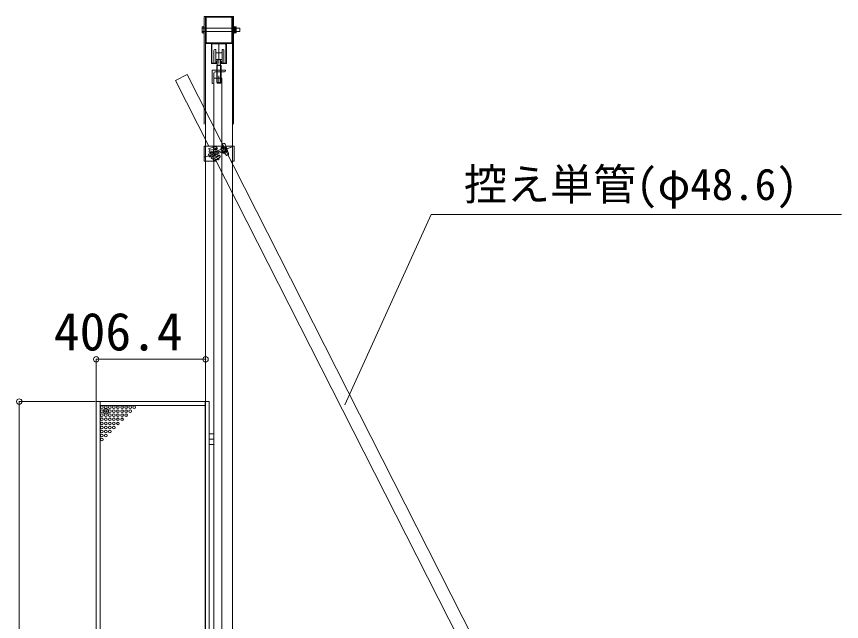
# Model space of a CAD drawing. Units: millimetres, scale not verified. Extents: x -9305 to 9305, y -6415 to 6415.
# Drawn here: x 807 to 3873, y -1422 to 828 of the extents above; entities that cross this region are included whole.
import ezdxf
from ezdxf.enums import TextEntityAlignment as Align

# ---------------------------------------------------------------- set-up
doc = ezdxf.new("R2010")
doc.units = ezdxf.units.MM
doc.header["$LTSCALE"] = 40
doc.header["$PDMODE"] = 32
doc.header["$PDSIZE"] = 20
doc.linetypes.add('CHAIN2', pattern=[12, 9, -1, 1, -1])
for name, color, linetype, lineweight in [('0-0_0', 7, 'Continuous', 9), ('0-3_CYG-36', 7, 'Continuous', 9), ('0-A_TEXT', 7, 'Continuous', 9), ('0-B_ﾒッｼュﾊﾟﾈﾙ用ﾌﾞﾛッｸ', 7, 'Continuous', 9), ('0-E_寸法', 7, 'Continuous', 9)]:
    doc.layers.add(name, color=color, linetype=linetype, lineweight=lineweight)
doc.styles.add('ＭＳ ゴシック', font='')
doc.styles.get('ＭＳ ゴシック').set_extended_font_data('MS Gothic')

msp = doc.modelspace()

# ---------------------------------------------------------------- linework, layer by layer
at = {"layer": '0-0_0'}
for p, q in [((1621.66, 784.01), (1621.66, 767.01)), ((1531.08, 655.03), (1531.08, 726.03)), ((1533.08, 728.03), (1585.08, 728.03)), ((1533.08, 655.03), (1533.08, 726.03)), ((1533.08, 726.03), (1585.08, 726.03)), ((1559.08, 730.03), (1559.08, 718.86)), ((1585.08, 655.03), (1585.08, 726.03)), ((1587.08, 655.03), (1587.08, 726.03)), ((1540.58, 702.03), (1540.58, 658.03)), ((1547.38, 705.03), (1543.58, 705.03)), ((1547.58, 655.03), (1547.58, 705.03)), ((1547.58, 693.03), (1570.58, 693.03)), ((1577.58, 658.03), (1577.58, 702.03)), ((1549.08, 655.03), (1533.08, 655.03)), ((1533.08, 653.03), (1549.08, 653.03)), ((1547.58, 668.03), (1570.58, 668.03)), ((1549.08, 661.03), (1551.08, 661.03)), ((1549.08, 655.03), (1549.08, 661.03)), ((1551.08, 661.03), (1551.08, 655.03)), ((1551.08, 645.23), (1552.88, 647.03)), ((1551.08, 645.23), (1567.08, 645.23)), ((1551.08, 645.23), (1551.08, 582.03)), ((1552.83, 647.03), (1552.83, 668.03)), ((1552.88, 647.03), (1565.28, 647.03)), ((1553.08, 580.03), (1553.08, 647.03)), ((1565.08, 580.03), (1565.08, 647.03)), ((1565.28, 647.03), (1567.08, 645.23)), ((1565.33, 647.03), (1565.33, 668.03)), ((1567.08, 661.03), (1567.08, 655.03)), ((1569.08, 661.03), (1567.08, 661.03)), ((1569.08, 655.03), (1569.08, 661.03)), ((1569.08, 655.03), (1585.08, 655.03)), ((1585.08, 653.03), (1569.08, 653.03)), ((1584.08, 628.53), (1534.08, 628.53)), ((1551.08, 582.03), (1553.08, 580.03)), ((1551.08, 582.03), (1567.08, 582.03)), ((1553.08, 580.03), (1565.08, 580.03)), ((1567.08, 582.03), (1565.08, 580.03)), ((1098.87, -603.92), (815.7, -603.92)), ((816.7, -3606.92), (816.7, -603.92)), ((816.7, -607.92), (816.7, -3602.92)), ((1102.87, -3606.92), (1102.87, -603.92)), ((1117.87, -3606.92), (1117.87, -603.92)), ((1507.87, -3606.92), (1507.87, -603.92)), ((1522.87, -603.92), (1522.87, -3606.92)), ((1540.08, -743.92), (1523.08, -743.92))]:
    msp.add_line(p, q, dxfattribs=at)
at = {"layer": '0-0_0', "linetype": 'CHAIN2'}
for p, q in [((1559.08, 653.03), (1559.08, 728.03)), ((1559.08, 582.03), (1559.08, 607.03))]:
    msp.add_line(p, q, dxfattribs=at)
at = {"layer": '0-0_0'}
for points in [[(1574.58, 705.03), (1570.58, 705.03), (1570.58, 655.03)], [(1567.08, 645.23), (1567.08, 582.03), (1567.08, 590.43)], [(1523.08, -723.92), (1540.08, -723.92), (1540.08, -743.92)], [(1522.87, -763.82), (1540.08, -763.82), (1540.08, -743.92)]]:
    msp.add_lwpolyline(points, dxfattribs=at)
for centre, radius, start, end in [((1533.08, 726.03), 2, 90, 180), ((1585.08, 726.03), 2, 0, 90), ((1543.58, 702.03), 3, 90, 180), ((1574.58, 702.03), 3, 0, 90), ((1533.08, 655.03), 2, 180, 270), ((1543.58, 658.03), 3, 180, 270), ((1549.08, 655.03), 2, 270, 0), ((1569.08, 655.03), 2, 180, 270), ((1574.58, 658.03), 3, 270, 0), ((1585.08, 655.03), 2, 270, 0)]:
    msp.add_arc(centre, radius, start, end, dxfattribs=at)
msp.add_point((816.7, -603.92), dxfattribs=at)
at = {"layer": '0-3_CYG-36'}
for p, q in [((1607.08, 828.03), (1511.08, 828.03)), ((1607.08, 828.01), (1511.08, 828.01)), ((1607.08, 828.03), (1612.9, 828.01)), ((1509.08, 826.03), (1509.08, 730.03)), ((1509.08, 826.01), (1509.08, 730.01)), ((1609.08, 730.03), (1609.08, 826.03)), ((1609.08, 730.01), (1609.08, 826.01)), ((1609.16, -3572.46), (1609.16, 827.54)), ((1613.66, 827.54), (1613.66, 427.54)), ((1503.4, 789.01), (1496.4, 789.01)), ((1496.4, 784.01), (1636.9, 784.01)), ((1496.4, 772.01), (1636.9, 772.01)), ((1614.66, 789.01), (1623.66, 789.01)), ((1623.66, 767.01), (1614.66, 767.01)), ((1616.66, 789.01), (1616.66, 767.01)), ((1619.66, 767.01), (1619.66, 789.01)), ((1621.66, 784.01), (1621.66, 789.01)), ((1623.66, 789.01), (1623.66, 767.01)), ((1636.9, 784.01), (1636.9, 772.01)), ((1614.16, 763.01), (1613.16, 763.01)), ((1511.08, 728.03), (1607.08, 728.03)), ((1511.08, 728.01), (1607.08, 728.01)), ((1397.65, 589.7), (1440.5, 612.66)), ((1521.4, 345.78), (1397.65, 589.7)), ((3605.82, -3655.42), (1440.5, 612.66)), ((1504.24, 289.78), (1504.24, 345.78)), ((1504.24, 345.78), (1570.93, 345.78)), ((1539.24, 338.85), (1536.75, 345.52)), ((1582.2, 339.02), (1539.34, 323)), ((1547.52, 335.69), (1550.92, 337.69)), ((1551.67, 340.42), (1551.78, 340.12)), ((1551.78, 340.12), (1552.26, 338.84)), ((1566.12, 338.34), (1581.4, 343.2)), ((1567.09, 335.3), (1566.12, 338.34)), ((1567.09, 335.3), (1582.36, 340.15)), ((1570.93, 354.02), (1575.62, 355.78)), ((1582.42, 319.01), (1572.22, 346.31)), ((1576.95, 342.21), (1577.09, 341.84)), ((1578.64, 337.69), (1578.21, 338.83)), ((1578.64, 337.7), (1578.21, 338.83)), ((1582.05, 352.84), (1594.66, 319.12)), ((1585.7, 329.65), (1582.2, 339.02)), ((1587.11, 330.18), (1583.6, 339.55)), ((1584.69, 345.78), (1616.24, 345.78)), ((1616.24, 345.78), (1616.24, 289.78)), ((1520.97, 316.13), (1520.54, 314.53)), ((1520.54, 314.53), (1523.09, 307.68)), ((1528.81, 319.06), (1520.97, 316.13)), ((1522.15, 336.59), (1524.46, 330.4)), ((1529.9, 318.4), (1522.22, 315.53)), ((1524.47, 306.76), (1523.09, 307.68)), ((1532.32, 309.69), (1524.47, 306.76)), ((1532.7, 310.9), (1525.02, 308.03)), ((1528.26, 324.18), (1527.72, 322.16)), ((1528.26, 324.18), (1535.12, 326.77)), ((1538.25, 322.59), (1532.55, 320.48)), ((1535.26, 305.45), (1533.51, 306.65)), ((1542.13, 308.03), (1535.25, 305.46)), ((1541.79, 313.27), (1536.05, 311.11)), ((1539.56, 324.14), (1539.22, 325.08)), ((1548.78, 327.6), (1539.56, 324.14)), ((1555.17, 327.84), (1539.83, 322.11)), ((1541.8, 332.32), (1547.52, 335.69)), ((1557.93, 320.34), (1542.58, 314.6)), ((1585.7, 329.65), (1542.78, 313.6)), ((1552.99, 316.36), (1543.76, 312.9)), ((1543.76, 312.9), (1544.12, 311.98)), ((1546.66, 333.27), (1548.78, 327.6)), ((1547.14, 331.98), (1550.54, 333.99)), ((1550.82, 308.2), (1557.35, 309.42)), ((1555.11, 310.68), (1552.99, 316.36)), ((1554.03, 328.49), (1555.13, 327.82)), ((1554.63, 311.96), (1558.51, 312.68)), ((1557.35, 309.42), (1561.23, 310.14)), ((1557.53, 319.12), (1557.93, 320.34)), ((1563.47, 308.87), (1562.99, 310.15)), ((1563.58, 308.57), (1563.47, 308.87)), ((1586.57, 328.91), (1571.85, 322.55)), ((1573.12, 319.61), (1571.85, 322.55)), ((1573.02, 335.59), (1572.49, 337.01)), ((1573.02, 335.59), (1572.49, 337.01)), ((1587.84, 325.97), (1573.12, 319.61)), ((1577.06, 324.8), (1576.52, 326.22)), ((1577.06, 324.8), (1576.52, 326.22)), ((1578.21, 321.7), (1578.18, 321.8)), ((1582.57, 327.18), (1582.14, 328.32)), ((1583.83, 323.8), (1583.69, 324.18)), ((1591.72, 312.69), (1587.04, 310.94)), ((1504.24, 289.78), (1549.81, 289.78)), ((1538.78, 292.1), (1536.47, 298.28)), ((3562.55, -3677.55), (1544.42, 300.4)), ((1550.19, 295.29), (1549.75, 296.45)), ((1556.18, 293.53), (1553.21, 301.49)), ((1604.31, 289.78), (1616.24, 289.78)), ((1610.32, 291.21), (1610.32, 289.78))]:
    msp.add_line(p, q, dxfattribs=at)
at = {"layer": '0-3_CYG-36', "linetype": 'CHAIN2'}
for p, q in [((1604.28, 341.94), (1506.91, 305.53)), ((1605.24, 342.32), (1544.14, 319.26))]:
    msp.add_line(p, q, dxfattribs=at)
at = {"layer": '0-3_CYG-36'}
for points in [[(1508.8, 828.01), (1508.8, 659.51), (1509.3, 504.01)], [(1504.66, 427.54), (1504.66, 827.54), (1509.16, 827.54)], [(1503.4, 767.01), (1496.4, 767.01), (1496.4, 789.01)], [(1613.66, 792.01), (1614.66, 792.01), (1614.66, 763.01)], [(1537.43, 341.5), (1542.83, 343.52), (1541.54, 344.1), (1534.05, 341.3), (1533.42, 340.53)], [(1553.54, 298.41), (1558.24, 300.17), (1559.2, 299.73), (1559.56, 298.79), (1559.12, 297.83), (1551.15, 294.85), (1550.19, 295.29)]]:
    msp.add_lwpolyline(points, dxfattribs=at)
for points in [[(1606.78, 825.73), (1511.38, 825.73), (1511.38, 730.33), (1606.78, 730.33)], [(1606.78, 825.71), (1511.38, 825.71), (1511.38, 730.31), (1606.78, 730.31)], [(1503.4, 764.01), (1504.4, 764.01), (1504.4, 792.01), (1503.4, 792.01)], [(1568.84, 341.05), (1569.2, 340.11), (1570.16, 339.67), (1578.12, 342.65), (1578.56, 343.61), (1578.21, 344.55), (1577.25, 344.99), (1569.28, 342.01)], [(1576.43, 320.77), (1576.34, 321), (1585.71, 324.5), (1585.8, 324.27), (1585.36, 323.3), (1577.39, 320.33)]]:
    msp.add_lwpolyline(points, close=True, dxfattribs=at)
for centre, radius, start, end in [((1511.08, 826.03), 2, 90, 180), ((1511.08, 826.01), 2, 90, 180), ((1607.08, 826.03), 2, 0, 90), ((1607.08, 826.01), 2, 0, 90), ((1511.08, 730.03), 2, 180, 270), ((1511.08, 730.01), 2, 180, 270), ((1607.08, 730.03), 2, 270, 0), ((1607.08, 730.01), 2, 270, 0), ((1554.33, 262.69), 80.6, 94.923, 113.534), ((1814.52, -570.79), 946.72, 106.112, 107.841), ((1547.92, 339.02), 4, 20.5, 101.089), ((1548.52, 337.44), 4, 300.483, 20.5), ((1549.91, 339.42), 2, 300.483, 20.5), ((1559.44, 348.98), 12.56, 302.157, 23.706), ((1577.37, 351.09), 5, 20.5, 110.5), ((1582.67, 339.2), 4.2, 20.5, 107.638), ((1582.67, 339.2), 1, 20.5, 107.638), ((1585.97, 343.02), 1, 110.5, 200.5), ((1527.64, 325.36), 5.57, 126.872, 199.888), ((1528.74, 326.28), 6.94, 203.878, 261.687), ((1523.99, 330.23), 0.5, 306.872, 20.5), ((1537.27, 330.12), 10.8, 213.389, 243.874), ((1537, 304.2), 6.94, 139.313, 197.122), ((1547.64, 320.78), 15.09, 181.149, 219.851), ((1540.44, 329.37), 7.12, 205.152, 252.111), ((1543.46, 307.18), 8.38, 152.038, 191.934), ((1443.24, 528.07), 247.98, 292.084, 298.514), ((1548.44, 321.13), 10.3, 171.863, 229.739), ((1514.94, 308.7), 28.24, 6.912, 34.075), ((1544.84, 327.15), 6, 120.483, 200.222), ((1546.11, 309.77), 5.56, 141.037, 202.934), ((1549.72, 314.1), 6, 200.778, 280.517), ((1548.54, 333.97), 2, 120.483, 200.5), ((1529.72, 314.23), 28.24, 9.965, 30.38), ((1556.98, 311.38), 2, 200.5, 280.517), ((1530.3, 314.45), 28.24, 12.032, 28.317), ((1559.24, 308.75), 4, 20.5, 100.517), ((1561.59, 308.17), 2, 20.5, 100.517), ((1559.83, 307.17), 4, 299.911, 20.5), ((1562.18, 326.2), 10.25, 351.271, 49.729), ((1575.05, 307.2), 12.56, 17.294, 98.843), ((1586.17, 329.82), 1, 293.362, 20.5), ((1586.17, 329.82), 4.2, 293.362, 20.5), ((1592.28, 326.16), 1, 200.5, 290.5), ((1589.98, 317.37), 5, 290.5, 20.5), ((1535.56, 304.17), 5.57, 201.112, 274.128), ((1536, 298.11), 0.5, 20.5, 94.128), ((1514.6, 368.98), 80.6, 287.466, 306.077)]:
    msp.add_arc(centre, radius, start, end, dxfattribs=at)
at = {"layer": '0-A_TEXT'}
msp.add_lwpolyline([(2027.28, -616.19), (2348.52, 92.13), (3873.07, 92.13)], dxfattribs=at)
at = {"layer": '0-B_ﾒッｼュﾊﾟﾈﾙ用ﾌﾞﾛッｸ'}
for centre in [(1123.87, -624.92), (1123.87, -639.92), (1138.87, -624.92), (1138.87, -639.92), (1153.87, -624.92), (1153.87, -639.92), (1168.87, -624.92), (1168.87, -639.92), (1183.87, -624.92), (1183.87, -639.92), (1198.87, -624.92), (1198.87, -639.92), (1213.87, -624.92), (1213.87, -639.92), (1228.87, -624.92), (1228.87, -639.92), (1243.87, -624.92), (1123.87, -654.92), (1123.87, -669.92), (1138.87, -654.92), (1138.87, -669.92), (1153.87, -654.92), (1153.87, -669.92), (1168.87, -654.92), (1168.87, -669.92), (1183.87, -654.92), (1183.87, -669.92), (1198.87, -654.92), (1198.87, -669.92), (1213.87, -654.92), (1123.87, -684.92), (1123.87, -699.92), (1138.87, -684.92), (1138.87, -699.92), (1153.87, -684.92), (1153.87, -699.92), (1168.87, -684.92), (1168.87, -699.92), (1183.87, -684.92), (1123.87, -714.92), (1123.87, -729.92), (1138.87, -714.92), (1138.87, -729.92), (1153.87, -714.92), (1123.87, -744.92)]:
    msp.add_circle(centre, 5, dxfattribs=at)
msp.add_point((1138.87, -639.92), dxfattribs=at)
at = {"layer": '0-E_寸法'}
for p, q in [((1534.08, 628.53), (1534.08, 578.53)), ((1540.08, 583.03), (1540.08, 616.03)), ((1546.58, 622.53), (1579.58, 622.53)), ((1584.08, 628.53), (1584.08, 627.03)), ((1540.08, -3636.18), (1540.08, 598.53)), ((1534.08, 578.53), (1535.58, 578.53)), ((1509.3, 504.01), (1509.3, -3572.46)), ((1102.87, -603.92), (1102.87, -445.73)), ((1509.3, -446.73), (1102.87, -446.73)), ((1106.87, -446.73), (1505.3, -446.73)), ((1509.3, -601.92), (1509.3, -445.73)), ((1522.87, -603.92), (1102.87, -603.92)), ((1507.87, -618.92), (1117.87, -618.92))]:
    msp.add_line(p, q, dxfattribs=at)
msp.add_lwpolyline([(1540.08, 578.53), (1540.08, 598.53), (1570.08, 598.53), (1570.08, -3636.18)], dxfattribs=at)
for centre, radius, start, end in [((1546.58, 616.03), 6.5, 90, 180), ((1579.58, 627.03), 4.5, 270, 0), ((1535.58, 583.03), 4.5, 270, 0)]:
    msp.add_arc(centre, radius, start, end, dxfattribs=at)
for p in [(1102.87, -446.73), (1509.3, -446.73)]:
    msp.add_point(p, dxfattribs=at)

# ---------------------------------------------------------------- texts
at = {"layer": '0-A_TEXT', "style": 'ＭＳ ゴシック'}
msp.add_text('控え単管(φ48.6)', height=117.3, dxfattribs=at).set_placement((2469.91, 110.29), align=Align.BOTTOM_LEFT)
at = {"layer": '0-E_寸法', "style": 'ＭＳ ゴシック'}
msp.add_text('406.4', height=140.8, dxfattribs=at).set_placement((945.48, -456.07), align=Align.BOTTOM_LEFT)

doc.saveas('drawing.dxf')
